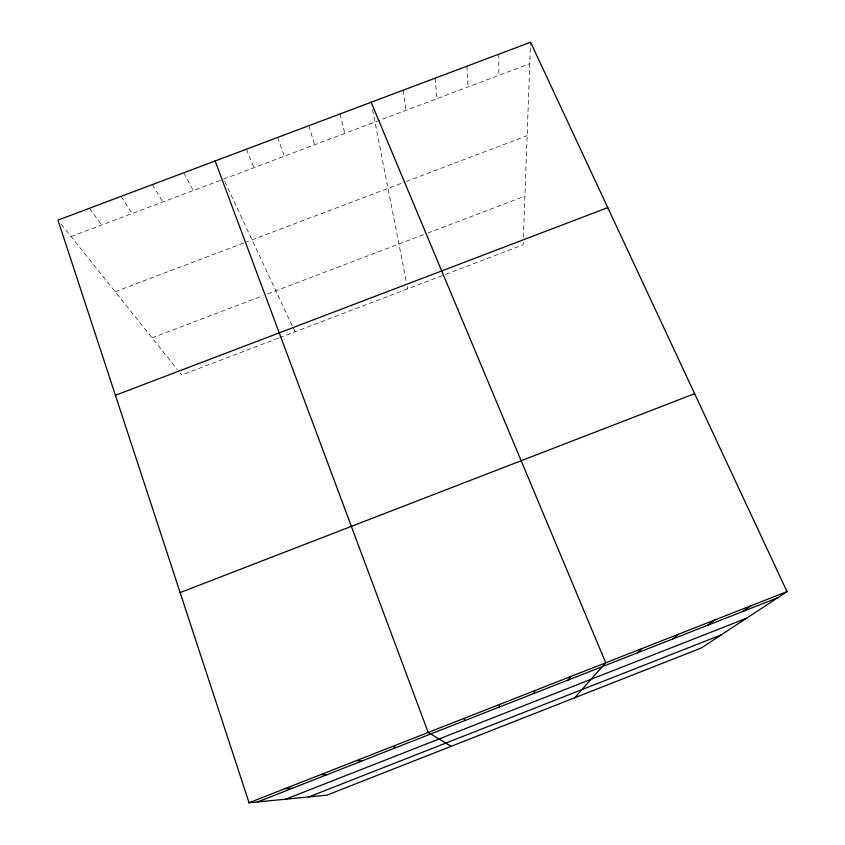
<?xml version="1.0" encoding="UTF-8"?>
<svg xmlns="http://www.w3.org/2000/svg" width="845" height="845" viewBox="0 0 845 845"><rect width="100%" height="100%" fill="white"/><g stroke="black" fill="none" stroke-linecap="round" stroke-linejoin="round"><path stroke-width="0.63" stroke-dasharray="4.22 3.17" d="M523.245 242.272L523.15 244.807L445.442 274.435M523.425 237.213L530.512 43.507M152.047 337.863L262.911 295.718M267.622 293.933L424.179 234.414M427.781 233.051L524.925 196.124M278.364 338.148L181.717 375L180.175 373.067M279.547 337.694L444.227 274.9M115.152 291.694L243.73 243.011M244.913 242.557L404.987 181.95M406.202 181.485L527.143 135.696M71.107 236.568L221.179 180.006M223.619 179.087L529.773 63.692M61.252 224.231L177.091 369.212M89.496 208.25L101.706 225.034M120.983 196.399L132.253 213.521M152.417 184.569L162.747 202.029M183.809 172.76L193.209 190.547M224.717 181.432L292.528 326.466M293.025 327.533L295.021 331.789M246.434 149.185L253.975 167.637M277.678 137.429L284.3 156.219M308.869 125.694L314.572 144.801M340.017 113.969L344.802 133.415M372.56 109.681L406.329 281.839M407.248 286.497L407.702 288.821M403.097 90.225L406.044 110.336M435.038 78.205L437.045 98.643M466.936 66.195L468.003 86.982M498.772 54.217L498.909 75.332"/><path stroke-width="1.27" d="M533.86 693.491L534.896 690.576M568.115 680.045L570.343 676.665M574.706 697.769L605.728 662.776L371.113 102.266M637.51 652.805L642.115 648.495M672.631 639.021L678.451 634.246M707.687 625.258L714.701 620.008M742.681 611.526L750.899 605.802M787.033 591.627L701.192 648.052L326.899 795.156L249.074 802.75L57.967 220.122L530.565 42.25L787.033 591.627L249.074 802.75M257.64 801.916L777.622 597.816M285.811 799.169L746.6 618.202M308.795 796.93L721.218 634.891M180.143 592.588L694.622 393.675M115.427 395.302L607.766 207.627M285.029 788.638L292.37 788.279M320.91 774.559L327.047 774.675M356.727 760.5L361.66 761.081M392.492 746.462L396.22 747.519M451.188 746.315L428.183 732.457L215.137 160.962M463.82 718.472L465.151 720.458M499.395 704.508L499.532 706.969"/></g></svg>
